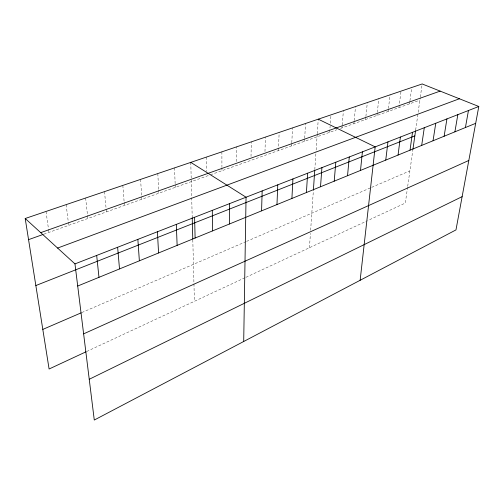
<?xml version="1.0" encoding="UTF-8"?>
<svg xmlns="http://www.w3.org/2000/svg" width="504" height="504" viewBox="0 0 504 504"><rect width="100%" height="100%" fill="white"/><g stroke="black" fill="none" stroke-linecap="round" stroke-linejoin="round"><path stroke-width="0.38" stroke-dasharray="2.52 1.89" d="M236.672 161.576L236.798 146.79M251.017 156.517L251.301 141.87M264.978 151.591L265.413 137.088M278.422 150.576L279.153 132.432M291.633 145.864L291.747 143.52M291.791 142.739L292.528 127.896M304.504 141.278L304.643 138.959M304.687 138.184L305.556 123.48M309.45 247.722L310.433 233.358M310.64 230.29L313.406 189.92M314.798 169.596L316.039 151.496M316.147 149.978L317.205 134.505M317.255 133.743L318.257 119.177M329.647 132.313L330.12 126.246M330.353 123.209L331.002 114.862M341.926 127.94L342.121 125.685M342.185 124.929L343.426 110.647M353.902 123.669L354.123 121.338M354.192 120.557L355.528 106.546M365.576 119.511L365.816 117.193M365.898 116.424L367.328 102.545M376.967 115.448L377.225 113.154M377.307 112.392L378.838 98.645M388.086 111.485L388.357 109.217M388.445 108.461L390.071 94.84M398.935 107.617L401.026 91.123M409.531 103.837L409.846 101.506M409.947 100.724L411.724 87.501M407.591 187.123L405.336 203.055L367.889 220.5M407.698 186.36L412.826 150.079M415.655 130.045L417.955 113.765M418.169 112.279L420.21 97.839M420.317 97.064L422.169 83.96M86.72 351.477L245.24 277.635M245.927 277.313L367.196 220.821M81.843 312.549L245.839 241.706M246.551 241.397L370.944 187.664M371.65 187.356L409.891 170.837M43.861 234.19L209.702 175.071M210.42 174.812L336.874 129.742M340.484 128.451L419.882 100.151M46.003 211.453L48.409 228.495M48.523 229.27L48.957 232.369M66.131 204.63L68.242 221.495M68.336 222.258L68.72 225.326M85.63 198.022L87.45 214.71M87.532 215.466L87.86 218.503M104.517 191.621L106.42 211.888M122.831 185.415L124.11 201.613M124.173 202.387L124.419 205.474M140.584 179.399L141.876 199.25M157.815 173.559L158.628 189.277M158.666 190.065L158.829 193.208M174.535 167.889L175.165 184.225M175.197 185.006L175.291 187.337M190.777 162.382L192.2 216.871M192.799 239.822L193.933 283.078M193.952 283.853L194.405 301.31M206.558 157.04L206.76 171.524M221.892 151.843L221.924 166.78M221.93 167.567L221.936 170.711"/><path stroke-width="0.76" d="M229.377 224.022L229.446 203.679M243.703 341.491L246.053 197.209L190.777 162.382M261.582 210.855L262.156 190.928M276.973 204.567L277.773 184.842M291.911 198.463L292.931 178.939M306.419 192.528L307.642 173.2M313.406 189.92L314.748 170.339M320.512 186.77L321.924 167.63M334.215 181.169L335.803 162.225M347.533 175.72L349.297 156.965M360.492 170.421L362.414 151.849M360.139 280.287L375.178 146.878L318.257 119.177M385.749 160.102L387.967 141.889M398.047 155.068L400.403 137.044M410.023 150.173L412.511 132.325M412.934 149.304L415.554 130.775M421.684 145.41L424.292 127.733M433.043 140.767L435.765 123.26M444.112 136.238L446.941 118.9M454.904 131.828L457.834 114.654M465.425 127.531L468.449 110.521M478.8 106.483L455.975 229.906L94.279 420.04L74.97 263.894L25.2 218.503L422.169 83.96L478.8 106.483L74.97 263.894M89.24 379.273L462.124 196.642M86.014 351.805L49.096 369.004L25.2 218.503M83.62 333.856L468.815 160.461M42.809 329.408L81.138 312.852M77.704 286.026L475.681 123.335M35.841 285.548L414.83 135.897M57.607 248.062L459.39 98.765M28.558 239.646L43.13 234.448M40.711 232.653L440.149 91.111M96.673 255.433L98.973 277.332M117.627 247.269L119.517 268.934M137.857 239.381L139.369 260.82M157.412 231.758L158.565 252.97M176.312 224.393L177.131 245.379M192.219 217.633L192.78 239.072M194.601 217.262L195.105 238.033M212.304 210.363L212.512 230.92"/></g></svg>
